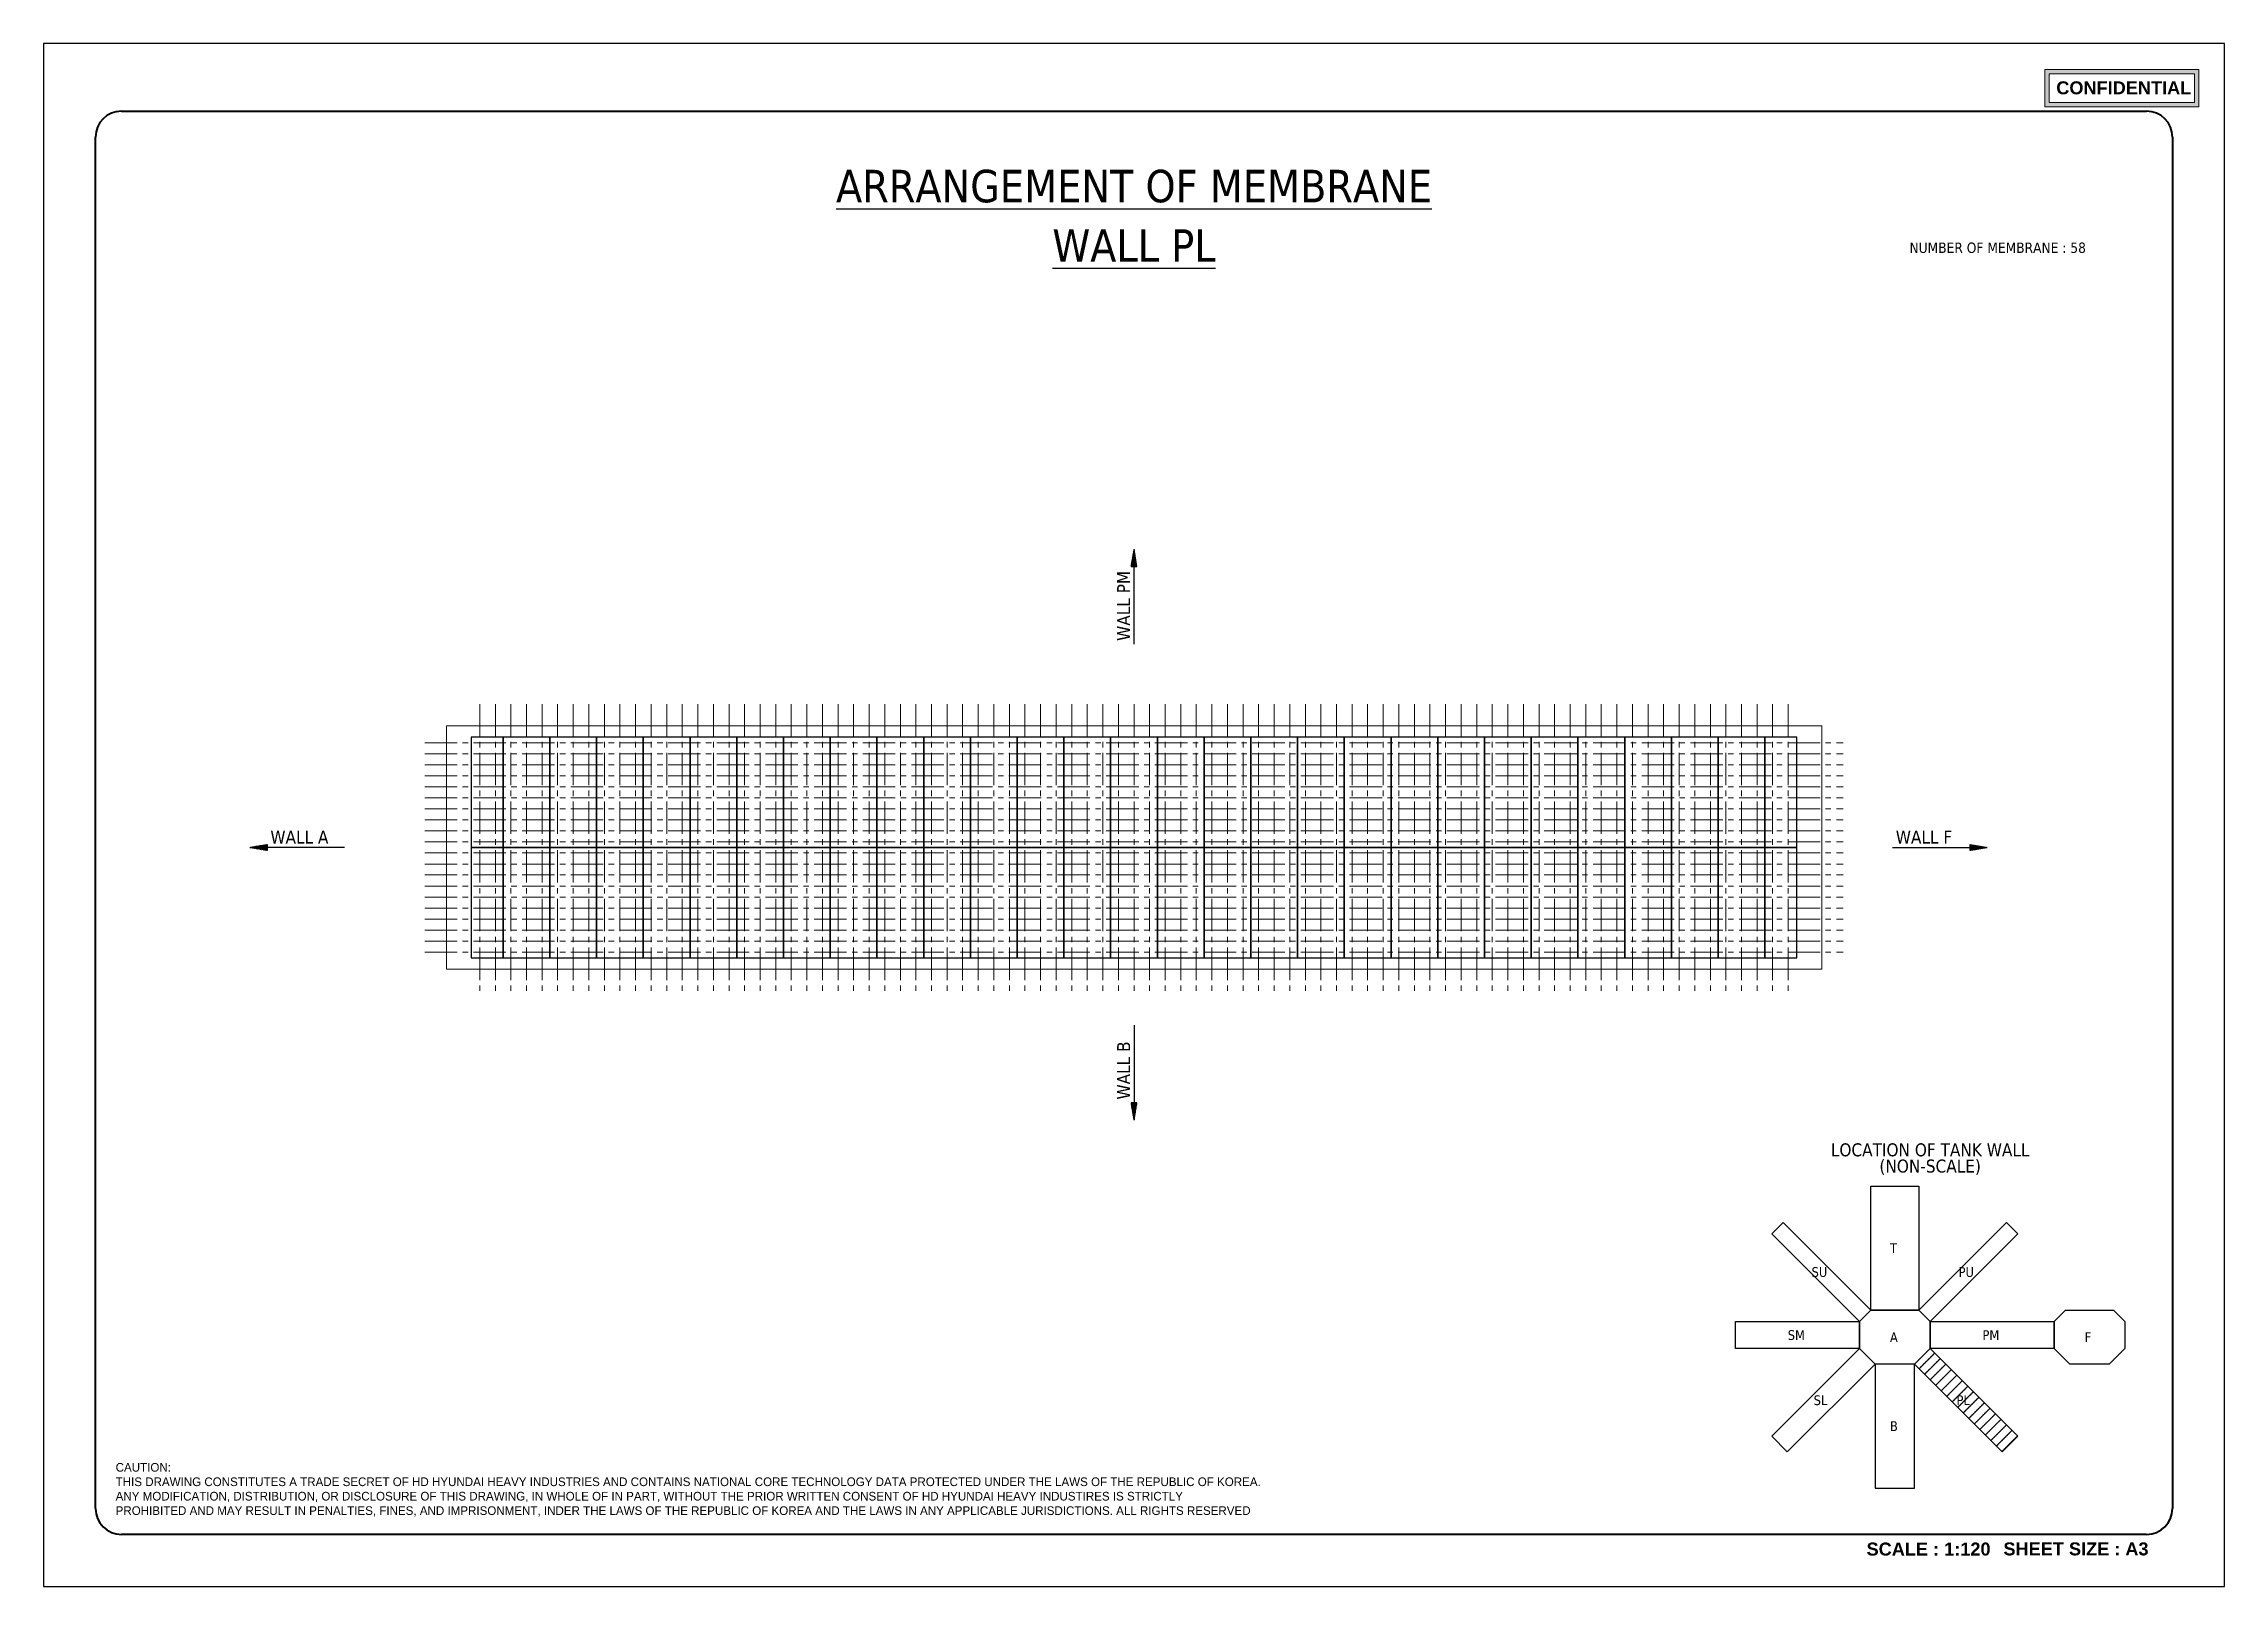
# Model space of a CAD drawing. Extents: x 0 to 50400, y 0 to 35640.
import ezdxf
from ezdxf.enums import TextEntityAlignment as Align

# ---------------------------------------------------------------- set-up
doc = ezdxf.new("R2010")
doc.units = 0
doc.linetypes.add('CENTER2', pattern=[225, 150, -25, 25, -25])
for name, color, linetype, lineweight in [('KC-2B HHITABLE', 253, 'Continuous', 25), ('KC-2B Membrane Sheet UM', 181, 'Continuous', 25), ('KC-2B Non Scale View', 253, 'Continuous', 25), ('KC-2B Note', 2, 'Continuous', 25), ('KC-2B Steel Wall', 7, 'Continuous', 20), ('KC-2B Wall Name', 3, 'Continuous', 25)]:
    doc.layers.add(name, color=color, linetype=linetype, lineweight=lineweight)
doc.layers.add('MULTI-PLOT-AREA', color=2, linetype='Continuous', plot=False)
doc.layers.add('New Scale Title', color=7, linetype='Continuous')
doc.styles.add('arial', font='arialbd.ttf')
doc.styles.add('Default', font='tahoma.ttf')

# ---------------------------------------------------------------- blocks, each defined once
blk = doc.blocks.new('MULTI-PLOT-AREA')
at = {"layer": 'MULTI-PLOT-AREA'}
blk.add_lwpolyline([(0, 0), (1, 0), (1, 1), (0, 1)], close=True, dxfattribs=at)

msp = doc.modelspace()

# ---------------------------------------------------------------- hatches: boundary and pattern name
at = {"layer": 'KC-2B Non Scale View', "extrusion": (0, 0, -1)}
h = msp.add_hatch(dxfattribs=at)
h.set_pattern_fill('WALLCHECK', color=256, scale=0.090198, angle=90, style=0, pattern_type=2)
h.set_pattern_definition([(135, (949983.48, 5135.06), (-127.559853, -127.559853), [9.0198437, -0.0090198])])
h.paths.add_polyline_path([(-43600, 5494), (-45627, 3467), (-45268, 3108), (-43241, 5135)])
at = {"layer": 'KC-2B Wall Name'}
h = msp.add_hatch(dxfattribs=at)
h.set_pattern_fill('SLOPELINE', color=256, scale=0.75, style=0, pattern_type=2)
h.set_pattern_definition([(45, (36405.05, 16478.93454), (-0.530330086, 0.530330086), [75, -0.075])])
h.paths.add_polyline_path([(25133, 23557), (25267, 23557), (25200, 23954)])
at = {"layer": 'KC-2B Wall Name', "extrusion": (0, 0, -1)}
h = msp.add_hatch(dxfattribs=at)
h.set_pattern_fill('SLOPELINE', color=256, scale=0.75, angle=90, style=0, pattern_type=2)
h.set_pattern_definition([(135, (633010.0271, 15391.075), (-0.5303300859, -0.5303300859), [75, -0.075])])
h.paths.add_polyline_path([(-5166, 17137), (-5166, 17003), (-4768, 17070)])
h = msp.add_hatch(dxfattribs=at)
h.set_pattern_fill('SLOPELINE', color=256, scale=0.75, angle=90, style=0, pattern_type=2)
h.set_pattern_definition([(135, (623763.9903, 15391.075), (-0.5303300859, -0.5303300859), [75, -0.075])])
h.paths.add_polyline_path([(-44521, 17003), (-44521, 17137), (-44918, 17070)])
at = {"layer": 'KC-2B Wall Name'}
h = msp.add_hatch(dxfattribs=at)
h.set_pattern_fill('SLOPELINE', color=256, scale=0.75, style=0, pattern_type=2)
h.set_pattern_definition([(45, (36405.05, 14892.1949), (-0.530330086, 0.530330086), [75, -0.075])])
h.paths.add_polyline_path([(25267, 11172), (25133, 11172), (25200, 10775)])
at = {"layer": 'New Scale Title', "lineweight": 5, "true_color": 0xff0000}
h = msp.add_hatch(color=1, dxfattribs=at)
h.dxf.hatch_style = 1
h.paths.add_polyline_path([(49813, 35045), (46249, 35045), (46249, 34181), (49813, 34181)])
h.paths.add_polyline_path([(46351, 34283), (46351, 34943), (49711, 34943), (49711, 34283)], flags=16)
h.paths.add_polyline_path([(46420, 34300), (49690, 34300), (49690, 34918), (46420, 34918)], flags=8)

# ---------------------------------------------------------------- linework, layer by layer
at = {"layer": 'KC-2B Membrane Sheet UM', "linetype": 'Continuous'}
for p, q in [((10620, 19618), (9885, 19618)), ((9885, 19618), (9885, 17070)), ((10620, 17070), (10620, 19618)), ((11700, 19618), (10620, 19618)), ((10620, 19618), (10620, 17070)), ((11700, 17070), (11700, 19618)), ((12780, 19618), (11700, 19618)), ((11700, 19618), (11700, 17070)), ((12780, 17070), (12780, 19618)), ((13860, 19618), (12780, 19618)), ((12780, 19618), (12780, 17070)), ((13860, 17070), (13860, 19618)), ((14940, 19618), (13860, 19618)), ((13860, 19618), (13860, 17070)), ((14940, 17070), (14940, 19618)), ((16020, 19618), (14940, 19618)), ((14940, 19618), (14940, 17070)), ((16020, 17070), (16020, 19618)), ((17100, 19618), (16020, 19618)), ((16020, 19618), (16020, 17070)), ((17100, 17070), (17100, 19618)), ((18180, 19618), (17100, 19618)), ((17100, 19618), (17100, 17070)), ((18180, 17070), (18180, 19618)), ((19260, 19618), (18180, 19618)), ((18180, 19618), (18180, 17070)), ((19260, 17070), (19260, 19618)), ((20340, 19618), (19260, 19618)), ((19260, 19618), (19260, 17070)), ((20340, 17070), (20340, 19618)), ((21420, 19618), (20340, 19618)), ((20340, 19618), (20340, 17070)), ((21420, 17070), (21420, 19618)), ((22500, 19618), (21420, 19618)), ((21420, 19618), (21420, 17070)), ((22500, 17070), (22500, 19618)), ((23580, 19618), (22500, 19618)), ((22500, 19618), (22500, 17070)), ((23580, 17070), (23580, 19618)), ((24660, 19618), (23580, 19618)), ((23580, 19618), (23580, 17070)), ((24660, 17070), (24660, 19618)), ((25740, 19618), (24660, 19618)), ((24660, 19618), (24660, 17070)), ((25740, 17070), (25740, 19618)), ((26820, 19618), (25740, 19618)), ((25740, 19618), (25740, 17070)), ((26820, 17070), (26820, 19618)), ((27900, 19618), (26820, 19618)), ((26820, 19618), (26820, 17070)), ((27900, 17070), (27900, 19618)), ((28980, 19618), (27900, 19618)), ((27900, 19618), (27900, 17070)), ((28980, 17070), (28980, 19618)), ((30060, 19618), (28980, 19618)), ((28980, 19618), (28980, 17070)), ((30060, 17070), (30060, 19618)), ((31140, 19618), (30060, 19618)), ((30060, 19618), (30060, 17070)), ((31140, 17070), (31140, 19618)), ((32220, 19618), (31140, 19618)), ((31140, 19618), (31140, 17070)), ((32220, 17070), (32220, 19618)), ((33300, 19618), (32220, 19618)), ((32220, 19618), (32220, 17070)), ((33300, 17070), (33300, 19618)), ((34380, 19618), (33300, 19618)), ((33300, 19618), (33300, 17070)), ((34380, 17070), (34380, 19618)), ((35460, 19618), (34380, 19618)), ((34380, 19618), (34380, 17070)), ((35460, 17070), (35460, 19618)), ((36540, 19618), (35460, 19618)), ((35460, 19618), (35460, 17070)), ((36540, 17070), (36540, 19618)), ((37620, 19618), (36540, 19618)), ((36540, 19618), (36540, 17070)), ((37620, 17070), (37620, 19618)), ((38700, 19618), (37620, 19618)), ((37620, 19618), (37620, 17070)), ((38700, 17070), (38700, 19618)), ((39780, 19618), (38700, 19618)), ((38700, 19618), (38700, 17070)), ((39780, 17070), (39780, 19618)), ((40515, 19618), (39780, 19618)), ((39780, 19618), (39780, 17070)), ((40515, 17070), (40515, 19618)), ((9885, 17070), (10620, 17070)), ((10620, 17070), (9885, 17070)), ((9885, 17070), (9885, 14522)), ((10620, 14522), (10620, 17070)), ((10620, 17070), (10620, 14522)), ((10620, 17070), (40515, 17070)), ((40515, 17070), (10620, 17070)), ((11700, 14522), (11700, 17070)), ((11700, 17070), (11700, 14522)), ((12780, 14522), (12780, 17070)), ((12780, 17070), (12780, 14522)), ((13860, 14522), (13860, 17070)), ((13860, 17070), (13860, 14522)), ((14940, 14522), (14940, 17070)), ((14940, 17070), (14940, 14522)), ((16020, 14522), (16020, 17070)), ((16020, 17070), (16020, 14522)), ((17100, 14522), (17100, 17070)), ((17100, 17070), (17100, 14522)), ((18180, 14522), (18180, 17070)), ((18180, 17070), (18180, 14522)), ((19260, 14522), (19260, 17070)), ((19260, 17070), (19260, 14522)), ((20340, 14522), (20340, 17070)), ((20340, 17070), (20340, 14522)), ((21420, 14522), (21420, 17070)), ((21420, 17070), (21420, 14522)), ((22500, 14522), (22500, 17070)), ((22500, 17070), (22500, 14522)), ((23580, 14522), (23580, 17070)), ((23580, 17070), (23580, 14522)), ((24660, 14522), (24660, 17070)), ((24660, 17070), (24660, 14522)), ((25740, 14522), (25740, 17070)), ((25740, 17070), (25740, 14522)), ((26820, 14522), (26820, 17070)), ((26820, 17070), (26820, 14522)), ((27900, 14522), (27900, 17070)), ((27900, 17070), (27900, 14522)), ((28980, 14522), (28980, 17070)), ((28980, 17070), (28980, 14522)), ((30060, 14522), (30060, 17070)), ((30060, 17070), (30060, 14522)), ((31140, 14522), (31140, 17070)), ((31140, 17070), (31140, 14522)), ((32220, 14522), (32220, 17070)), ((32220, 17070), (32220, 14522)), ((33300, 14522), (33300, 17070)), ((33300, 17070), (33300, 14522)), ((34380, 14522), (34380, 17070)), ((34380, 17070), (34380, 14522)), ((35460, 14522), (35460, 17070)), ((35460, 17070), (35460, 14522)), ((36540, 14522), (36540, 17070)), ((36540, 17070), (36540, 14522)), ((37620, 14522), (37620, 17070)), ((37620, 17070), (37620, 14522)), ((38700, 14522), (38700, 17070)), ((38700, 17070), (38700, 14522)), ((39780, 14522), (39780, 17070)), ((39780, 17070), (39780, 14522)), ((40515, 14522), (40515, 17070)), ((9885, 14522), (10620, 14522)), ((10620, 14522), (11700, 14522)), ((11700, 14522), (12780, 14522)), ((12780, 14522), (13860, 14522)), ((13860, 14522), (14940, 14522)), ((14940, 14522), (16020, 14522)), ((16020, 14522), (17100, 14522)), ((17100, 14522), (18180, 14522)), ((18180, 14522), (19260, 14522)), ((19260, 14522), (20340, 14522)), ((20340, 14522), (21420, 14522)), ((21420, 14522), (22500, 14522)), ((22500, 14522), (23580, 14522)), ((23580, 14522), (24660, 14522)), ((24660, 14522), (25740, 14522)), ((25740, 14522), (26820, 14522)), ((26820, 14522), (27900, 14522)), ((27900, 14522), (28980, 14522)), ((28980, 14522), (30060, 14522)), ((30060, 14522), (31140, 14522)), ((31140, 14522), (32220, 14522)), ((32220, 14522), (33300, 14522)), ((33300, 14522), (34380, 14522)), ((34380, 14522), (35460, 14522)), ((35460, 14522), (36540, 14522)), ((36540, 14522), (37620, 14522)), ((37620, 14522), (38700, 14522)), ((38700, 14522), (39780, 14522)), ((39780, 14522), (40515, 14522))]:
    msp.add_line(p, q, dxfattribs=at)
at = {"layer": 'KC-2B Non Scale View', "linetype": 'Continuous', "extrusion": (0, 0, -1)}
for points in [[(-42228, 6378), (-42228, 9245), (-43339, 9245), (-43339, 6378)], [(-41967, 6117), (-39940, 8144), (-40201, 8406), (-42228, 6378)], [(-43339, 6378), (-45366, 8406), (-45627, 8144), (-43600, 6117)], [(-41967, 5494), (-39100, 5494), (-39100, 6117), (-41967, 6117)], [(-42326, 5135), (-41967, 5494), (-41967, 6117), (-42228, 6378), (-43339, 6378), (-43600, 6117), (-43600, 5494), (-43241, 5135)], [(-43600, 6117), (-46467, 6117), (-46467, 5494), (-43600, 5494)], [(-46826, 5135), (-46467, 5494), (-46467, 6117), (-46728, 6378), (-47839, 6378), (-48100, 6117), (-48100, 5494), (-47741, 5135)], [(-42326, 5135), (-40298, 3108), (-39940, 3467), (-41967, 5494)], [(-43600, 5494), (-45627, 3467), (-45268, 3108), (-43241, 5135)]]:
    msp.add_lwpolyline(points, close=True, dxfattribs=at)
at = {"layer": 'KC-2B Non Scale View', "linetype": 'Continuous'}
msp.add_lwpolyline([(42326, 5135), (42326, 2268), (43241, 2268), (43241, 5135)], close=True, dxfattribs=at)
at = {"layer": 'KC-2B Steel Wall', "linetype": 'CENTER2', "ltscale": 5}
for p, q in [((10080, 20383), (10080, 13757)), ((10440, 20383), (10440, 13757)), ((10800, 20383), (10800, 13757)), ((11160, 20383), (11160, 13757)), ((11520, 20383), (11520, 13757)), ((11880, 20383), (11880, 13757)), ((12240, 20383), (12240, 13757)), ((12600, 20383), (12600, 13757)), ((12960, 20383), (12960, 13757)), ((13320, 20383), (13320, 13757)), ((13680, 20383), (13680, 13757)), ((14040, 20383), (14040, 13757)), ((14400, 20383), (14400, 13757)), ((14760, 20383), (14760, 13757)), ((15120, 20383), (15120, 13757)), ((15480, 20383), (15480, 13757)), ((15840, 20383), (15840, 13757)), ((16200, 20383), (16200, 13757)), ((16560, 20383), (16560, 13757)), ((16920, 20383), (16920, 13757)), ((17280, 20383), (17280, 13757)), ((17640, 20383), (17640, 13757)), ((18000, 20383), (18000, 13757)), ((18360, 20383), (18360, 13757)), ((18720, 20383), (18720, 13757)), ((19080, 20383), (19080, 13757)), ((19440, 20383), (19440, 13757)), ((19800, 20383), (19800, 13757)), ((20160, 20383), (20160, 13757)), ((20520, 20383), (20520, 13757)), ((20880, 20383), (20880, 13757)), ((21240, 20383), (21240, 13757)), ((21600, 20383), (21600, 13757)), ((21960, 20383), (21960, 13757)), ((22320, 20383), (22320, 13757)), ((22680, 20383), (22680, 13757)), ((23040, 20383), (23040, 13757)), ((23400, 20383), (23400, 13757)), ((23760, 20383), (23760, 13757)), ((24120, 20383), (24120, 13757)), ((24480, 20383), (24480, 13757)), ((24840, 20383), (24840, 13757)), ((25200, 20383), (25200, 13757)), ((25560, 20383), (25560, 13757)), ((25920, 20383), (25920, 13757)), ((26280, 20383), (26280, 13757)), ((26640, 20383), (26640, 13757)), ((27000, 20383), (27000, 13757)), ((27360, 20383), (27360, 13757)), ((27720, 20383), (27720, 13757)), ((28080, 20383), (28080, 13757)), ((28440, 20383), (28440, 13757)), ((28800, 20383), (28800, 13757)), ((29160, 20383), (29160, 13757)), ((29520, 20383), (29520, 13757)), ((29880, 20383), (29880, 13757)), ((30240, 20383), (30240, 13757)), ((30600, 20383), (30600, 13757)), ((30960, 20383), (30960, 13757)), ((31320, 20383), (31320, 13757)), ((31680, 20383), (31680, 13757)), ((32040, 20383), (32040, 13757)), ((32400, 20383), (32400, 13757)), ((32760, 20383), (32760, 13757)), ((33120, 20383), (33120, 13757)), ((33480, 20383), (33480, 13757)), ((33840, 20383), (33840, 13757)), ((34200, 20383), (34200, 13757)), ((34560, 20383), (34560, 13757)), ((34920, 20383), (34920, 13757)), ((35280, 20383), (35280, 13757)), ((35640, 20383), (35640, 13757)), ((36000, 20383), (36000, 13757)), ((36360, 20383), (36360, 13757)), ((36720, 20383), (36720, 13757)), ((37080, 20383), (37080, 13757)), ((37440, 20383), (37440, 13757)), ((37800, 20383), (37800, 13757)), ((38160, 20383), (38160, 13757)), ((38520, 20383), (38520, 13757)), ((38880, 20383), (38880, 13757)), ((39240, 20383), (39240, 13757)), ((39600, 20383), (39600, 13757)), ((39960, 20383), (39960, 13757)), ((40320, 20383), (40320, 13757)), ((8808, 19489), (41593, 19489)), ((8808, 19234), (41593, 19234)), ((8808, 18980), (41593, 18980)), ((8808, 18725), (41593, 18725)), ((8808, 18470), (41593, 18470)), ((8808, 18216), (41593, 18216)), ((8808, 17961), (41593, 17961)), ((8808, 17707), (41593, 17707)), ((8808, 17452), (41593, 17452)), ((8808, 17197), (41593, 17197)), ((8808, 16943), (41593, 16943)), ((8808, 16688), (41593, 16688)), ((8808, 16434), (41593, 16434)), ((8808, 16179), (41593, 16179)), ((8808, 15924), (41593, 15924)), ((8808, 15670), (41593, 15670)), ((8808, 15415), (41593, 15415)), ((8808, 15161), (41593, 15161)), ((8808, 14906), (41593, 14906)), ((8808, 14651), (41593, 14651))]:
    msp.add_line(p, q, dxfattribs=at)
at = {"layer": 'KC-2B Steel Wall', "extrusion": (0, 0, -1)}
for p, q in [((9308, 19883), (41093, 19883)), ((9308, 14257), (9308, 19883)), ((41093, 19883), (41093, 14257)), ((41093, 14257), (9308, 14257))]:
    msp.add_line(p, q, dxfattribs=at)
at = {"layer": 'KC-2B Wall Name'}
for p, q in [((25200, 21767), (25200, 23557)), ((6955, 17070), (5166, 17070)), ((42731, 17070), (44521, 17070)), ((25200, 12962), (25200, 11172))]:
    msp.add_line(p, q, dxfattribs=at)
for points in [[(25133, 23557), (25267, 23557), (25200, 23954)], [(25267, 11172), (25133, 11172), (25200, 10775)]]:
    msp.add_lwpolyline(points, close=True, dxfattribs=at)
at = {"layer": 'KC-2B Wall Name', "extrusion": (0, 0, -1)}
for points in [[(-5166, 17137), (-5166, 17003), (-4768, 17070)], [(-44521, 17003), (-44521, 17137), (-44918, 17070)]]:
    msp.add_lwpolyline(points, close=True, dxfattribs=at)
at = {"layer": 'New Scale Title', "color": 1, "lineweight": 5, "true_color": 0xff0000}
for p, q in [((46249, 35045), (49813, 35045)), ((46249, 34181), (46249, 35045)), ((46351, 34283), (46351, 34943)), ((46351, 34943), (49711, 34943)), ((49711, 34283), (49711, 34943)), ((49813, 35045), (49813, 34181)), ((49711, 34283), (46351, 34283)), ((49813, 34181), (46249, 34181))]:
    msp.add_line(p, q, dxfattribs=at)
at = {"layer": 'New Scale Title', "color": 7, "linetype": 'Continuous', "lineweight": 40}
for p, q in [((1800, 34080), (48600, 34080)), ((1200, 1800), (1200, 33480)), ((49200, 33480), (49200, 1800)), ((48600, 1200), (1800, 1200))]:
    msp.add_line(p, q, dxfattribs=at)
for centre, start, end in [((1800, 33480), 90, 180), ((48600, 33480), 0, 90), ((1800, 1800), 180, 270), ((48600, 1800), 270, 0), ((48600, 1800), 270, 0)]:
    msp.add_arc(centre, 600, start, end, dxfattribs=at)

# ---------------------------------------------------------------- block references
at = {"layer": 'New Scale Title', "lineweight": 5, "xscale": 50400, "yscale": 35640, "zscale": 1.2}
msp.add_blockref('MULTI-PLOT-AREA', (0, 0), dxfattribs=at)

# ---------------------------------------------------------------- texts
at = {"insert": (1665, 2850), "char_height": 200, "attachment_point": 1}
msp.add_mtext_dynamic_manual_height_columns('CAUTION:\\PTHIS DRAWING CONSTITUTES A TRADE SECRET OF HD HYUNDAI HEAVY INDUSTRIES AND CONTAINS NATIONAL CORE TECHNOLOGY DATA PROTECTED UNDER THE LAWS OF THE REPUBLIC OF KOREA.^JANY MODIFICATION, DISTRIBUTION, OR DISCLOSURE OF THIS DRAWING, IN WHOLE OF IN PART, WITHOUT THE PRIOR WRITTEN CONSENT OF HD HYUNDAI HEAVY INDUSTIRES IS STRICTLY^JPROHIBITED AND MAY RESULT IN PENALTIES, FINES, AND IMPRISONMENT, INDER THE LAWS OF THE REPUBLIC OF KOREA AND THE LAWS IN ANY APPLICABLE JURISDICTIONS. ALL RIGHTS RESERVED', width=552900.89, gutter_width=16936, heights=[-1233], dxfattribs=at)
at = {"layer": 'KC-2B HHITABLE', "style": 'Default'}
msp.add_text('NUMBER OF MEMBRANE : 58', height=240, dxfattribs=at).set_placement((45161, 30925), align=Align.MIDDLE_CENTER)
at = {"layer": 'KC-2B Non Scale View', "style": 'Default'}
for s, p in [('LOCATION OF TANK WALL', (43600, 9845)), ('(NON-SCALE)', (43600, 9470))]:
    msp.add_text(s, height=300, dxfattribs=at).set_placement(p, align=Align.BOTTOM_CENTER)
for s, height, p in [('T', 225, (42671, 7699)), ('SU', 225.5, (40859, 7149)), ('PU', 225.5, (44257, 7149)), ('SM', 225.5, (40308, 5693)), ('A', 225, (42671, 5644)), ('PM', 225.5, (44808, 5693)), ('F', 225, (47171, 5644)), ('SL', 225.5, (40907, 4188)), ('PL', 225.5, (44209, 4188)), ('B', 225, (42671, 3589))]:
    msp.add_text(s, height=height, dxfattribs=at).set_placement(p)
at = {"layer": 'KC-2B Note', "style": 'Default'}
for s, p in [('%%UARRANGEMENT OF MEMBRANE', (25200, 31750)), ('%%UWALL PL', (25200, 30375))]:
    msp.add_text(s, height=750, dxfattribs=at).set_placement(p, align=Align.BOTTOM_CENTER)
at = {"layer": 'KC-2B Wall Name', "style": 'Default'}
for s, p in [('WALL PM', (25200, 21842)), ('WALL B', (25200, 11247))]:
    msp.add_text(s, height=300, rotation=90, dxfattribs=at).set_placement(p, align=Align.BOTTOM_LEFT)
for s, p in [('WALL A', (5241, 17070)), ('WALL F', (42806, 17070))]:
    msp.add_text(s, height=300, dxfattribs=at).set_placement(p, align=Align.BOTTOM_LEFT)
at = {"layer": 'New Scale Title', "color": 1, "lineweight": 5, "true_color": 0xff0000, "insert": (46515, 34769), "char_height": 300, "attachment_point": 1, "style": 'arial'}
msp.add_mtext_dynamic_manual_height_columns('{\\fArial|b1|i0|c129|p34;CONFIDENTIAL}', width=265200, gutter_width=8226000, heights=[-310], dxfattribs=at)
at = {"layer": 'New Scale Title', "color": 2, "insert": (42131, 1012), "char_height": 300, "attachment_point": 1, "style": 'arial'}
msp.add_mtext('SCALE : 1:120', dxfattribs=at)
at = {"layer": 'New Scale Title', "color": 2, "insert": (45294, 1016), "char_height": 300, "width": 3389.56, "attachment_point": 1, "style": 'arial'}
msp.add_mtext('SHEET SIZE : A3', dxfattribs=at)

doc.saveas('drawing.dxf')
